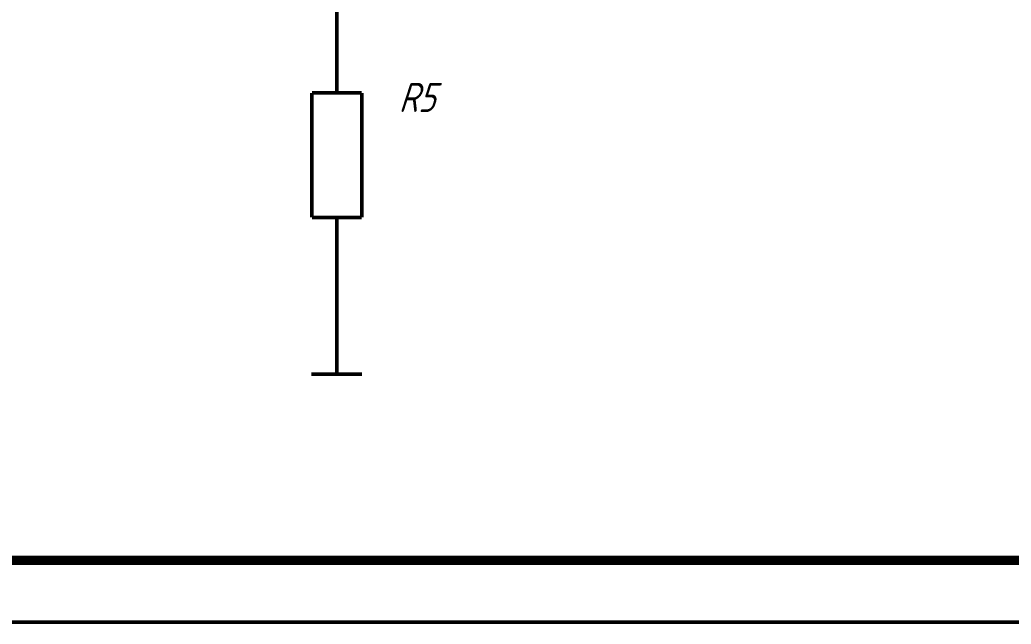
# Paper-space layout 'Layout1' of a CAD drawing. Header units: millimetres. Extents: x 0 to 420, y 0 to 297.
# Drawn here: x 144.7 to 224.3, y 0 to 48.5 of the extents above; entities that cross this region are included whole.
import ezdxf

# ---------------------------------------------------------------- set-up
doc = ezdxf.new("R2010")
doc.units = ezdxf.units.MM
doc.layers.add('Sheet', color=255, linetype='Continuous')
doc.styles.add('GOST', font='', dxfattribs={"oblique": 18})
doc.styles.get('GOST').set_extended_font_data('GOST type A')

psp = doc.layouts.get("Layout1")

# ---------------------------------------------------------------- linework, layer by layer
at = {"layer": 'Sheet'}
for points, const_width in [([(0.149, 297.151), (420.082, 297.151), (420.082, 0.151), (0.149, 0.151), (0.149, 297.151)], 0.3), ([(0.149, 297.151), (0.149, 0.151), (420.082, 0.151), (420.082, 297.151), (0.149, 297.151), (0.149, 297.151)], 0.0991), ([(0.149, 297.151), (0.149, 0.151), (420.082, 0.151), (420.082, 297.151), (0.149, 297.151), (0.149, 297.151)], 0.0991)]:
    psp.add_lwpolyline(points, close=True, dxfattribs=dict(at, const_width=const_width))
for points, const_width in [([(195.116, 82.643), (195.116, 50.145), (170.112, 50.145), (170.112, 47.641)], 0.3), ([(170.112, 42.643), (170.112, 47.641)], 0.3), ([(168.113, 32.649), (168.113, 42.643)], 0.3), ([(168.113, 42.643), (172.122, 42.643)], 0.3), ([(172.122, 42.643), (172.122, 32.649)], 0.3), ([(170.112, 32.649), (168.113, 32.649)], 0.3), ([(172.122, 32.649), (170.112, 32.649)], 0.3), ([(170.112, 32.649), (170.112, 27.641)], 0.3), ([(170.112, 25.148), (170.112, 27.641)], 0.3), ([(170.112, 25.148), (170.112, 20.061)], 0.3), ([(168.08, 20.061), (172.144, 20.061)], 0.3), ([(20.157, 5.137), (415.074, 5.137)], 0.749)]:
    psp.add_lwpolyline(points, dxfattribs=dict(at, const_width=const_width))

# ---------------------------------------------------------------- texts
at = {"layer": 'Sheet', "style": 'GOST', "oblique": 18}
psp.add_text('R5', height=2.3358, dxfattribs=at).set_placement((175.074, 41.116))

doc.saveas('drawing.dxf')
